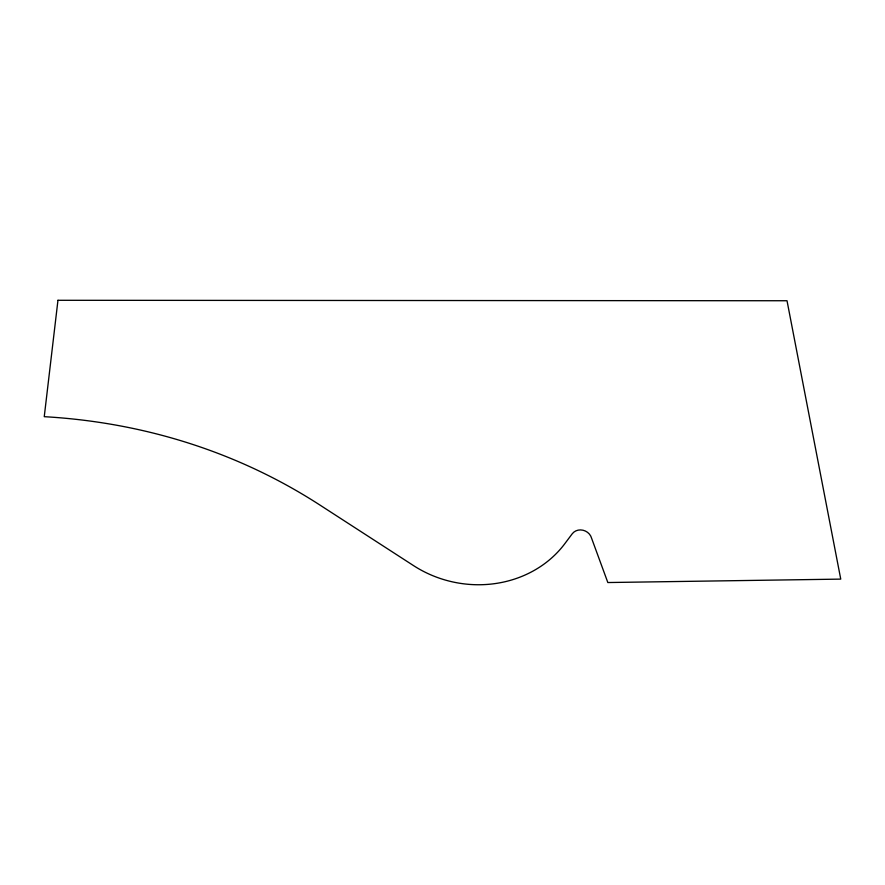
<?xml version="1.0" encoding="UTF-8"?>
<svg xmlns="http://www.w3.org/2000/svg" width="885" height="885" viewBox="0 0 885 885"><rect width="100%" height="100%" fill="white"/><g stroke="black" fill="none" stroke-linecap="round" stroke-linejoin="round"><path stroke-width="1.33" d="M57.956 300.292L44.25 416.68A822.906 667.976 -57.5 0 1 319.905 505.036L413.649 565.681A109.242 98.821 11.9 0 0 564.818 543.678L572.23 533.788A10.919 9.868 24.5 0 1 583.027 530.226A10.919 9.868 24.5 0 1 591.622 538.323L607.84 582.54L840.75 579.111L787.019 300.745L57.956 300.292"/></g></svg>
